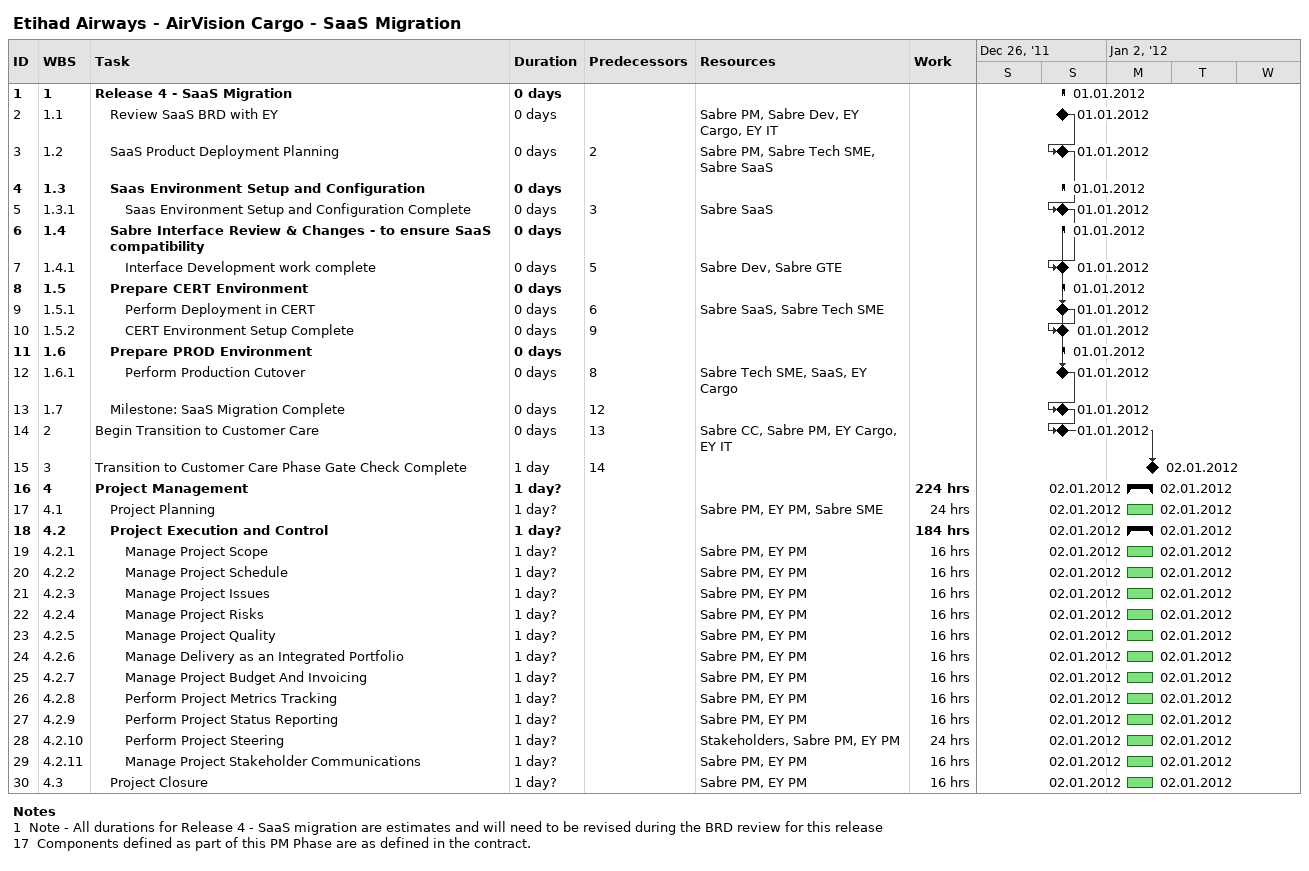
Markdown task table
Etihad Airways - AirVision Cargo - SaaS Migration

| ID | WBS | Task | Duration | Start | Finish | Predecessors | Resources | Work (h) |
|---|---|---|---|---|---|---|---|---|
| 1 | 1 | **Release 4 - SaaS Migration** | 0d | 2012-01-01 | 2012-01-01 |  |  |  |
| 2 | 1.1 | Review SaaS BRD with EY | 0d | 2012-01-01 | 2012-01-01 |  | Sabre PM, Sabre Dev, EY Cargo, EY IT |  |
| 3 | 1.2 | SaaS Product Deployment Planning | 0d | 2012-01-01 | 2012-01-01 | 2 | Sabre PM, Sabre Tech SME, Sabre SaaS |  |
| 4 | 1.3 | **Saas Environment Setup and Configuration** | 0d | 2012-01-01 | 2012-01-01 |  |  |  |
| 5 | 1.3.1 | Saas Environment Setup and Configuration Complete | 0d | 2012-01-01 | 2012-01-01 | 3 | Sabre SaaS |  |
| 6 | 1.4 | **Sabre Interface Review & Changes - to ensure SaaS compatibility** | 0d | 2012-01-01 | 2012-01-01 |  |  |  |
| 7 | 1.4.1 | Interface Development work complete | 0d | 2012-01-01 | 2012-01-01 | 5 | Sabre Dev, Sabre GTE |  |
| 8 | 1.5 | **Prepare CERT Environment** | 0d | 2012-01-01 | 2012-01-01 |  |  |  |
| 9 | 1.5.1 | Perform Deployment in CERT | 0d | 2012-01-01 | 2012-01-01 | 6 | Sabre SaaS, Sabre Tech SME |  |
| 10 | 1.5.2 | CERT Environment Setup Complete | 0d | 2012-01-01 | 2012-01-01 | 9 |  |  |
| 11 | 1.6 | **Prepare PROD Environment** | 0d | 2012-01-01 | 2012-01-01 |  |  |  |
| 12 | 1.6.1 | Perform Production Cutover | 0d | 2012-01-01 | 2012-01-01 | 8 | Sabre Tech SME, SaaS, EY Cargo |  |
| 13 | 1.7 | Milestone: SaaS Migration Complete | 0d | 2012-01-01 | 2012-01-01 | 12 |  |  |
| 14 | 2 | Begin Transition to Customer Care | 0d | 2012-01-01 | 2012-01-01 | 13 | Sabre CC, Sabre PM, EY Cargo, EY IT |  |
| 15 | 3 | Transition to Customer Care Phase Gate Check Complete | 1d | 2012-01-02 | 2012-01-02 | 14 |  |  |
| 16 | 4 | **Project Management** | 1d? | 2012-01-02 | 2012-01-02 |  |  | 224 |
| 17 | 4.1 | Project Planning | 1d? | 2012-01-02 | 2012-01-02 |  | Sabre PM, EY PM, Sabre SME | 24 |
| 18 | 4.2 | **Project Execution and Control** | 1d? | 2012-01-02 | 2012-01-02 |  |  | 184 |
| 19 | 4.2.1 | Manage Project Scope | 1d? | 2012-01-02 | 2012-01-02 |  | Sabre PM, EY PM | 16 |
| 20 | 4.2.2 | Manage Project Schedule | 1d? | 2012-01-02 | 2012-01-02 |  | Sabre PM, EY PM | 16 |
| 21 | 4.2.3 | Manage Project Issues | 1d? | 2012-01-02 | 2012-01-02 |  | Sabre PM, EY PM | 16 |
| 22 | 4.2.4 | Manage Project Risks | 1d? | 2012-01-02 | 2012-01-02 |  | Sabre PM, EY PM | 16 |
| 23 | 4.2.5 | Manage Project Quality | 1d? | 2012-01-02 | 2012-01-02 |  | Sabre PM, EY PM | 16 |
| 24 | 4.2.6 | Manage Delivery as an Integrated Portfolio | 1d? | 2012-01-02 | 2012-01-02 |  | Sabre PM, EY PM | 16 |
| 25 | 4.2.7 | Manage Project Budget And Invoicing | 1d? | 2012-01-02 | 2012-01-02 |  | Sabre PM, EY PM | 16 |
| 26 | 4.2.8 | Perform Project Metrics Tracking | 1d? | 2012-01-02 | 2012-01-02 |  | Sabre PM, EY PM | 16 |
| 27 | 4.2.9 | Perform Project Status Reporting | 1d? | 2012-01-02 | 2012-01-02 |  | Sabre PM, EY PM | 16 |
| 28 | 4.2.10 | Perform Project Steering | 1d? | 2012-01-02 | 2012-01-02 |  | Stakeholders, Sabre PM, EY PM | 24 |
| 29 | 4.2.11 | Manage Project Stakeholder Communications | 1d? | 2012-01-02 | 2012-01-02 |  | Sabre PM, EY PM | 16 |
| 30 | 4.3 | Project Closure | 1d? | 2012-01-02 | 2012-01-02 |  | Sabre PM, EY PM | 16 |

Notes
- 1: Note - All durations for Release 4 - SaaS migration are estimates and will need to be revised during the BRD review for this release
- 17: Components defined as part of this PM Phase are as defined in the contract.
